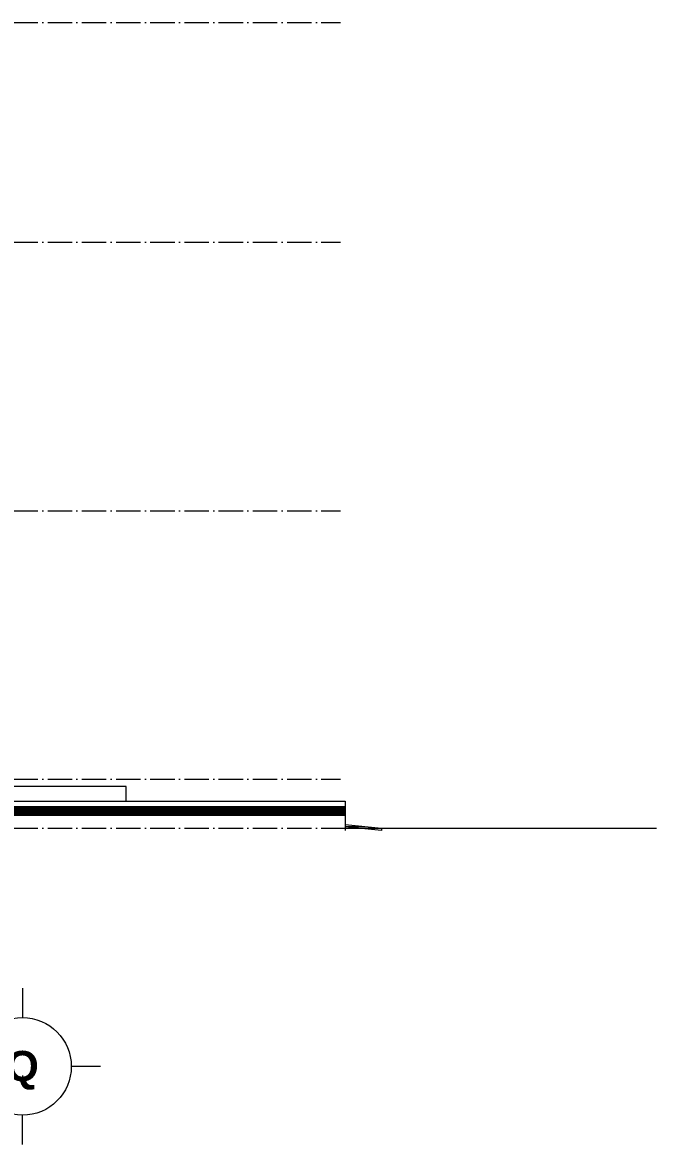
# Model space of a CAD drawing. Header units: millimetres. Extents: x -8482 to 130249, y -7482 to 93550.
# Drawn here: x 45009 to 57992, y -7482 to 15500 of the extents above; entities that cross this region are included whole.
import ezdxf

# ---------------------------------------------------------------- set-up
doc = ezdxf.new("R2010")
doc.units = ezdxf.units.MM
doc.linetypes.add('Grid Line', pattern=[14, 10, -2, 0, -2])
for name, color, linetype, lineweight in [('KH', 6, 'Continuous', 5), ('MOC RANH', 83, 'Continuous', 15), ('NET CAT', 3, 'Continuous', 5), ('NET THAY 2', 55, 'Continuous', 5), ('NET-THAY', 2, 'Continuous', 9), ('TRUC', 225, 'Continuous', 5)]:
    doc.layers.add(name, color=color, linetype=linetype, lineweight=lineweight)
doc.styles.add('Arial_B', font='arialbd_1.ttf', dxfattribs={"height": 619.047619})

# ---------------------------------------------------------------- blocks, each defined once
blk = doc.blocks.new('Ramp - Ramp-882470-MẶT ĐỨNG TRỤC A-Q')
at = {"layer": 'NET THAY 2'}
h = blk.add_hatch(dxfattribs=at)
h.set_pattern_fill('FP_16', color=256, style=0, pattern_type=2)
h.set_pattern_definition([(90, (52364, -1000), (-9800, 6e-13), [6065.3, 0]), (0, (52364, 5065), (0, -6065), [9800, 0]), (90, (62164, -1000), (-9800, 6e-13), [6065.3, 0]), (0, (52364, -1000), (0, -6065), [9800, 0]), (0, (52364, 2032.6), (0, -6065), [9800, 0]), (63.565, (52374.6, 2027.4), (29400.49, 60652.46), [3398.5, -84656.75]), (116.435, (53887.55, -1005.27), (-29400.49, 60652.46), [3398.5, -84656.75]), (63.565, (53474.6, 2027.4), (29400.49, 60652.46), [3398.5, -84656.75]), (116.435, (54987.55, -1005.27), (-29400.49, 60652.46), [3398.5, -84656.75]), (63.565, (54574.6, 2027.4), (29400.49, 60652.46), [3398.5, -84656.75]), (116.435, (56087.55, -1005.27), (-29400.49, 60652.46), [3398.5, -84656.75]), (63.565, (55674.6, 2027.4), (29400.49, 60652.46), [3398.5, -84656.75]), (116.435, (57187.55, -1005.27), (-29400.49, 60652.46), [3398.5, -84656.75]), (63.565, (56774.6, 2027.4), (29400.49, 60652.46), [3398.5, -84656.75]), (116.435, (58287.55, -1005.27), (-29400.49, 60652.46), [3398.5, -84656.75]), (63.565, (57874.6, 2027.4), (29400.49, 60652.46), [3398.5, -84656.75]), (116.435, (59387.55, -1005.27), (-29400.49, 60652.46), [3398.5, -84656.75]), (63.565, (58974.6, 2027.4), (29400.49, 60652.46), [3398.5, -84656.75]), (116.435, (60487.55, -1005.27), (-29400.49, 60652.46), [3398.5, -84656.75]), (63.565, (60074.6, 2027.4), (29400.49, 60652.46), [3398.5, -84656.75]), (116.435, (61587.55, -1005.27), (-29400.49, 60652.46), [3398.5, -84656.75]), (63.565, (61171, 2029.2), (29400.49, 60652.46), [2215.55, -85839.7]), (116.435, (62157.3, 52.2), (-29400.49, 60652.46), [2215.55, -85839.7])])
h.paths.add_polyline_path([(52364, -1050), (52364, -1000), (51618, -925), (51618, -976)], flags=0)
at = {"layer": 'NET THAY 2', "color": 10}
for p, q in [((51618, -925), (52364, -1000)), ((52364, -1050), (51618, -976)), ((52364, -1000), (52364, -1050))]:
    blk.add_line(p, q, dxfattribs=at)
blk = doc.blocks.new('ALC1807-ASCENT PLAZA-TANG 1_2_rvt-1-MẶT ĐỨNG TRỤC A-Q')
at = {"layer": 'MOC RANH', "color": 250}
blk.add_line((51618, -1000), (57992, -1000), dxfattribs=at)
at = {"layer": 'NET-THAY', "color": 250, "lineweight": 15}
for p, q in [((47132, -150), (43327, -150)), ((47132, -450), (47132, -150))]:
    blk.add_line(p, q, dxfattribs=at)
at = {"layer": 'NET-THAY', "color": 7}
for p, q in [((-8382, -450), (51618, -450)), ((51618, -450), (51618, -1051))]:
    blk.add_line(p, q, dxfattribs=at)
at = {"color": 250, "lineweight": 15}
blk.add_blockref('Ramp - Ramp-882470-MẶT ĐỨNG TRỤC A-Q', (0, 0), dxfattribs=at)
blk = doc.blocks.new('Grid - FamilyAL-KH TRUC-1020318-MẶT ĐỨNG TRỤC A-Q')
at = {"layer": 'KH'}
for p, q in [((0, -6370), (0, -6970)), ((-1600, -7970), (-1000, -7970)), ((1600, -7970), (1000, -7970)), ((0, -9570), (0, -8970))]:
    blk.add_line(p, q, dxfattribs=at)
blk.add_circle((0, -7970), 1000, dxfattribs=at)

msp = doc.modelspace()

# ---------------------------------------------------------------- linework, layer by layer
at = {"layer": 'NET CAT'}
msp.add_lwpolyline([(-8381.6, -450), (51618.4, -450)], dxfattribs=at)
at = {"layer": 'NET CAT', "const_width": 200}
msp.add_lwpolyline([(-8381.6, -650), (51618.4, -650)], dxfattribs=at)
at = {"layer": 'TRUC', "linetype": 'Grid Line', "ltscale": 50}
for p, q in [((-8381.6, 15500), (51521, 15500)), ((-8381.6, 11000), (51521, 11000)), ((-8381.6, 5500), (51521, 5500)), ((-8381.6, 0), (51521, 0)), ((-8381.6, -1000), (54345.2, -1000))]:
    msp.add_line(p, q, dxfattribs=at)
at = {"layer": 'TRUC'}
msp.add_line((45009.2, -6068.8), (45009.2, -6170.4), dxfattribs=at)

# ---------------------------------------------------------------- block references
at = {"lineweight": 5}
msp.add_blockref('ALC1807-ASCENT PLAZA-TANG 1_2_rvt-1-MẶT ĐỨNG TRỤC A-Q', (0, 0), dxfattribs=at)
at = {"layer": 'KH'}
msp.add_blockref('Grid - FamilyAL-KH TRUC-1020318-MẶT ĐỨNG TRỤC A-Q', (45009.3, 2088.9), dxfattribs=at)

# ---------------------------------------------------------------- texts
at = {"layer": 'KH', "insert": (45009, -5564), "char_height": 619.048, "width": 785.949, "attachment_point": 2, "line_spacing_factor": 0.941778, "style": 'Arial_B'}
msp.add_mtext('\\fArial|b1|i0|c0|p34|;Q', dxfattribs=at)

doc.saveas('drawing.dxf')
